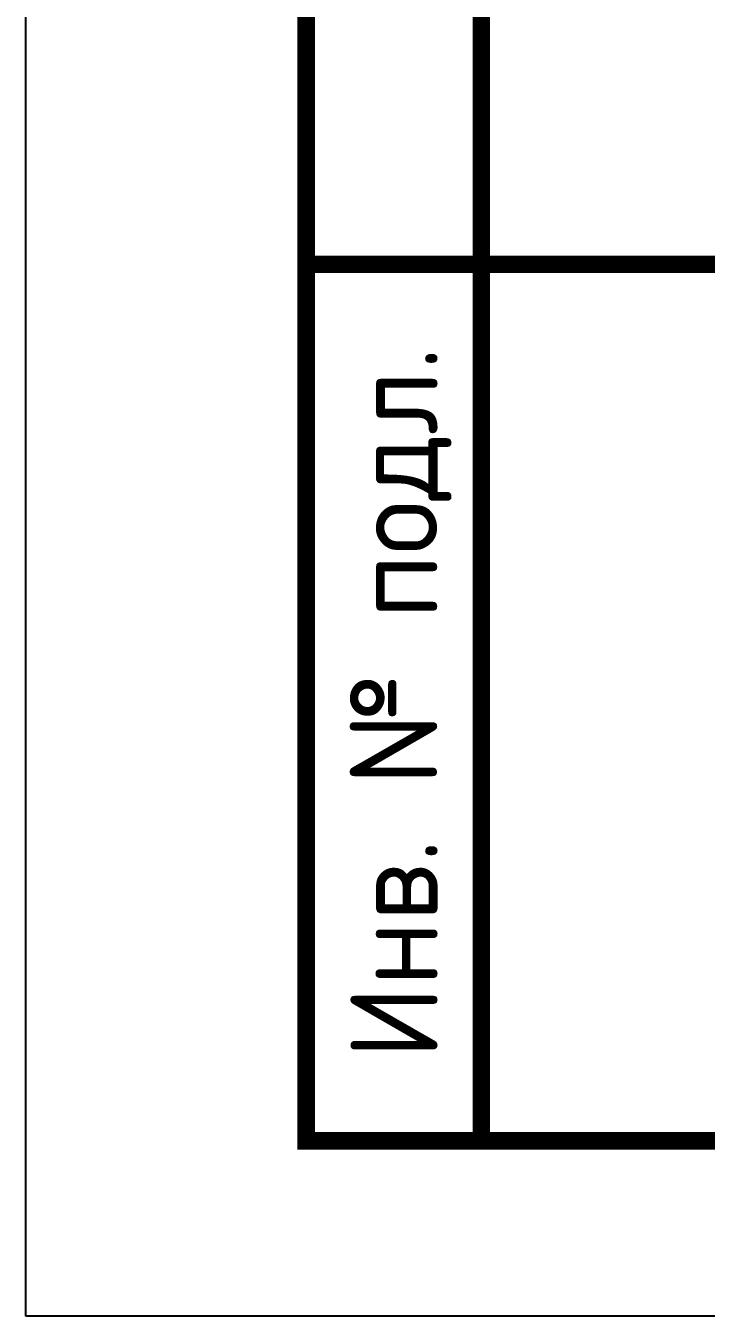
# Model space of a CAD drawing. Header units: millimetres. Extents: x 1601 to 15402, y -324 to 12625.
# Drawn here: x 8774.09 to 8793.51, y 2825.59 to 2862.39 of the extents above; entities that cross this region are included whole.
import ezdxf
from ezdxf.enums import TextEntityAlignment as Align

# ---------------------------------------------------------------- set-up
doc = ezdxf.new("R2010")
doc.units = ezdxf.units.MM
doc.styles.add('GOST', font='GOST Common.ttf')

# ---------------------------------------------------------------- blocks, each defined once
blk = doc.blocks.new('*U371')
blk.add_lwpolyline([(0, 0), (420, 0), (420, -297), (0, -297)], close=True)
at = {"const_width": 0.5}
for points in [[(20, -292), (8, -292), (8, -207), (20, -207)], [(13, -207), (13, -292)], [(8, -267), (20, -267)]]:
    blk.add_lwpolyline(points, dxfattribs=at)
at = {"style": 'GOST'}
blk.add_text('Инв. № подл.', height=2.5, rotation=90, dxfattribs=at).set_placement((10.5, -279.5), align=Align.MIDDLE_CENTER)
blk.add_attdef('РАЗРАБОТАЛ', text='', height=2.5, dxfattribs=at).set_placement((250.501, -264.224), align=Align.MIDDLE_LEFT)
blk.add_attdef('ПРОВЕРИЛ', (250.749, -270.729), '', height=2.5, dxfattribs=at)
at = {"style": 'GOST', "flags": 8}
for tag, p in [('ЛИСТ', (387.603, -271.867)), ('ЛИСТОВ', (405.299, -271.865)), ('ФОРМАТ', (380.972, -294.745))]:
    blk.add_attdef(tag, text='', height=3, dxfattribs=at).set_placement(p, align=Align.MIDDLE_CENTER)
blk.add_attdef('ИМЯ_ЧЕРТЕЖА_001', (321.53, -284.988), '', height=3, dxfattribs=at)

msp = doc.modelspace()

# ---------------------------------------------------------------- block references
msp.add_blockref('*U371', (8774.0912, 3122.5891))

doc.saveas('drawing.dxf')
